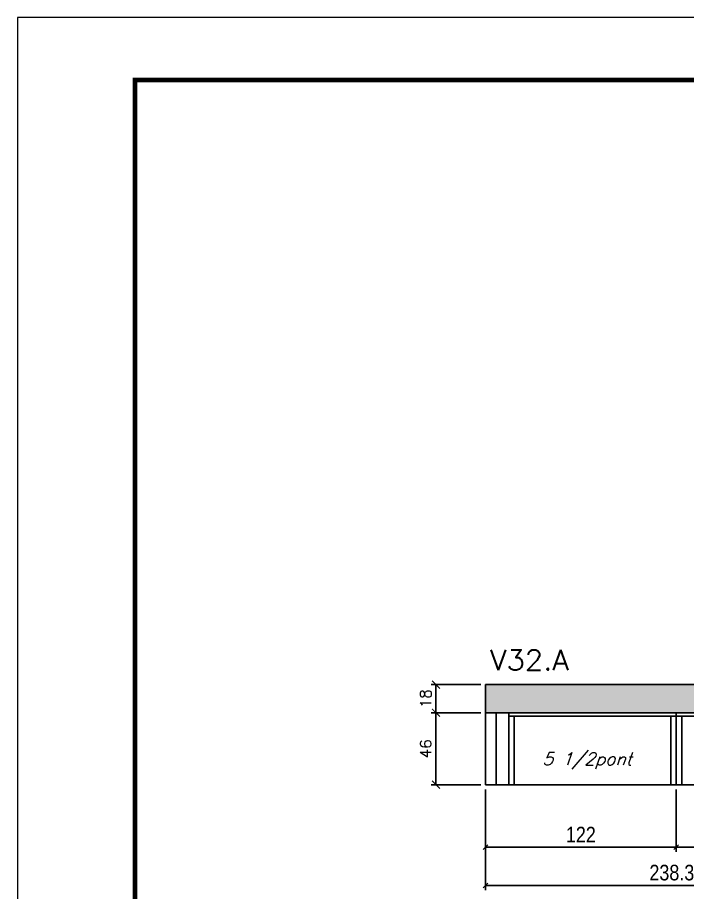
# Model space of a CAD drawing. Extents: x -10448 to -1189, y -11772 to 17235.
# Drawn here: x -8863 to -8435, y 5948 to 6507 of the extents above; entities that cross this region are included whole.
import ezdxf

# ---------------------------------------------------------------- set-up
doc = ezdxf.new("R2010")
doc.units = 0
doc.linetypes.add('DASHED', pattern=[0.75, 0.5, -0.25])
for name, color, linetype in [('COTA', 241, 'Continuous'), ('Painéis', 200, 'Continuous'), ('SARR_2.2x7', 40, 'Continuous'), ('SARR_3.5x7', 81, 'Continuous'), ('texto', 7, 'Continuous')]:
    doc.layers.add(name, color=color, linetype=linetype)
for name, color, linetype, lineweight in [('Folhas', 255, 'Continuous', 9), ('SARRAFO DE PRESSAO', 251, 'DASHED', 9), ('Texto Seção', 7, 'Continuous', 15)]:
    doc.layers.add(name, color=color, linetype=linetype, lineweight=lineweight)
doc.styles.add('COTA TECNICA', font='techl___.ttf', dxfattribs={"height": 10})
doc.styles.add('REGUA-120', font='ROMANS.shx', dxfattribs={"height": 15})
doc.styles.add('Romans', font='romans.shx')
doc.dimstyles.new('Cota Paínel', dxfattribs={"dimtxt": 7, "dimasz": 5, "dimexe": 3, "dimexo": 3, "dimgap": 3, "dimtad": 1, "dimdec": 1, "dimzin": 12, "dimdsep": 46, "dimtxsty": 'Romans', "dimblk": 'ARCHTICK', "dimcen": 0, "dimclrd": 4, "dimclre": 4, "dimclrt": 1, "dimadec": 1, "dimazin": 3, "dimtfac": 1, "dimtdec": 1, "dimtmove": 0, "dimatfit": 3, "dimldrblk": 'OBLIQUE', "dimfxl": 1, "dimtolj": 1, "dimtzin": 12, "dimarcsym": 0})
doc.dimstyles.new('PAINEL', dxfattribs={"dimtxt": 10, "dimasz": 3, "dimexe": 3, "dimexo": 3, "dimgap": 3, "dimtad": 1, "dimdec": 1, "dimzin": 12, "dimdsep": 46, "dimtxsty": 'COTA TECNICA', "dimblk1": 'OBLIQUE', "dimblk2": 'OBLIQUE', "dimsah": 1, "dimcen": 0.9, "dimclrd": 4, "dimclre": 4, "dimclrt": 240, "dimadec": 1, "dimazin": 3, "dimtfac": 1, "dimtdec": 1, "dimtmove": 0, "dimatfit": 3, "dimfxl": 1, "dimtolj": 1, "dimtzin": 12, "dimarcsym": 0})

# ---------------------------------------------------------------- blocks, each defined once
blk = doc.blocks.new('9999999999')
at = {"layer": 'Folhas'}
blk.add_lwpolyline([(98138.98, 34190.21), (99623.98, 34190.21), (99623.98, 35240.21), (98138.98, 35240.21)], close=True, dxfattribs=at)
at = {"layer": 'Folhas', "color": 30, "const_width": 3}
blk.add_lwpolyline([(98213.98, 34230.21), (99583.98, 34230.21), (99583.98, 35200.21), (98213.98, 35200.21)], close=True, dxfattribs=at)
blk = doc.blocks.new('_Oblique')
at = {"color": 0, "linetype": 'ByBlock', "lineweight": -2}
blk.add_line((-0.5, -0.5), (0.5, 0.5), dxfattribs=at)
blk = doc.blocks.new('*D1124')
at = {"layer": 'COTA', "color": 4, "linetype": 'ByBlock', "lineweight": -2, "transparency": 16777216}
for p, q in [((-8564.34, 6013.52), (-8564.34, 5973.57)), ((-8442.34, 6013.52), (-8442.34, 5973.57)), ((-8564.34, 5976.57), (-8442.34, 5976.57))]:
    blk.add_line(p, q, dxfattribs=at)
at = {"layer": 'Defpoints', "color": 0, "linetype": 'ByBlock', "transparency": 16777216}
for p in [(-8564.34, 6016.52), (-8442.34, 6016.52), (-8442.34, 5976.57)]:
    blk.add_point(p, dxfattribs=at)
at = {"layer": 'COTA', "color": 4, "linetype": 'ByBlock', "lineweight": -2, "transparency": 16777216, "xscale": 3, "yscale": 3, "zscale": 3, "rotation": 180}
blk.add_blockref('_Oblique', (-8564.34, 5976.57), dxfattribs=at)
at = {"layer": 'COTA', "color": 4, "linetype": 'ByBlock', "lineweight": -2, "transparency": 16777216, "xscale": 3, "yscale": 3, "zscale": 3}
blk.add_blockref('_Oblique', (-8442.34, 5976.57), dxfattribs=at)
at = {"layer": 'COTA', "color": 240, "linetype": 'ByBlock', "transparency": 16777216, "insert": (-8503.34, 5984.63), "char_height": 10, "attachment_point": 5, "style": 'COTA TECNICA'}
blk.add_mtext('\\A1;122', dxfattribs=at)
blk = doc.blocks.new('*D1125')
at = {"layer": 'COTA', "color": 4, "linetype": 'ByBlock', "lineweight": -2, "transparency": 16777216}
for p, q in [((-8442.34, 6013.52), (-8442.34, 5973.57)), ((-8326.04, 6013.52), (-8326.04, 5973.57)), ((-8442.34, 5976.57), (-8326.04, 5976.57))]:
    blk.add_line(p, q, dxfattribs=at)
at = {"layer": 'Defpoints', "color": 0, "linetype": 'ByBlock', "transparency": 16777216}
for p in [(-8442.34, 6016.52), (-8326.04, 6016.52), (-8326.04, 5976.57)]:
    blk.add_point(p, dxfattribs=at)
at = {"layer": 'COTA', "color": 4, "linetype": 'ByBlock', "lineweight": -2, "transparency": 16777216, "xscale": 3, "yscale": 3, "zscale": 3, "rotation": 180}
blk.add_blockref('_Oblique', (-8442.34, 5976.57), dxfattribs=at)
at = {"layer": 'COTA', "color": 4, "linetype": 'ByBlock', "lineweight": -2, "transparency": 16777216, "xscale": 3, "yscale": 3, "zscale": 3}
blk.add_blockref('_Oblique', (-8326.04, 5976.57), dxfattribs=at)
at = {"layer": 'COTA', "color": 240, "linetype": 'ByBlock', "transparency": 16777216, "insert": (-8384.19, 5984.79), "char_height": 10, "attachment_point": 5, "style": 'COTA TECNICA'}
blk.add_mtext('\\A1;116.3', dxfattribs=at)
blk = doc.blocks.new('*D1128')
at = {"layer": 'COTA', "color": 4, "linetype": 'ByBlock', "lineweight": -2, "transparency": 16777216}
for p, q in [((-8564.34, 6013.52), (-8564.34, 5949.02)), ((-8326.04, 6013.52), (-8326.04, 5949.02)), ((-8564.34, 5952.02), (-8326.04, 5952.02))]:
    blk.add_line(p, q, dxfattribs=at)
at = {"layer": 'Defpoints', "color": 0, "linetype": 'ByBlock', "transparency": 16777216}
for p in [(-8564.34, 6016.52), (-8326.04, 6016.52), (-8326.04, 5952.02)]:
    blk.add_point(p, dxfattribs=at)
at = {"layer": 'COTA', "color": 4, "linetype": 'ByBlock', "lineweight": -2, "transparency": 16777216, "xscale": 3, "yscale": 3, "zscale": 3, "rotation": 180}
blk.add_blockref('_Oblique', (-8564.34, 5952.02), dxfattribs=at)
at = {"layer": 'COTA', "color": 4, "linetype": 'ByBlock', "lineweight": -2, "transparency": 16777216, "xscale": 3, "yscale": 3, "zscale": 3}
blk.add_blockref('_Oblique', (-8326.04, 5952.02), dxfattribs=at)
at = {"layer": 'COTA', "color": 240, "linetype": 'ByBlock', "transparency": 16777216, "insert": (-8445.19, 5960.27), "char_height": 10, "attachment_point": 5, "style": 'COTA TECNICA'}
blk.add_mtext('\\A1;238.3', dxfattribs=at)
blk = doc.blocks.new('_ArchTick')
at = {"color": 0, "linetype": 'ByBlock', "const_width": 0.15}
blk.add_lwpolyline([(-0.5, -0.5), (0.5, 0.5)], dxfattribs=at)
blk = doc.blocks.new('*D1126')
at = {"layer": 'COTA', "color": 4, "lineweight": -2, "transparency": 16777216}
for p, q in [((-8567.34, 6062.52), (-8598.92, 6062.52)), ((-8595.92, 6016.52), (-8595.92, 6062.52)), ((-8567.34, 6016.52), (-8598.92, 6016.52))]:
    blk.add_line(p, q, dxfattribs=at)
at = {"layer": 'Defpoints', "color": 0, "transparency": 16777216}
for p in [(-8595.92, 6062.52), (-8564.34, 6062.52), (-8564.34, 6016.52)]:
    blk.add_point(p, dxfattribs=at)
at = {"layer": 'COTA', "color": 4, "lineweight": -2, "transparency": 16777216, "xscale": 5, "yscale": 5, "zscale": 5}
for p, rotation in [((-8595.92, 6062.52), 90), ((-8595.92, 6016.52), 270)]:
    blk.add_blockref('_ArchTick', p, dxfattribs=dict(at, rotation=rotation))
at = {"layer": 'COTA', "color": 1, "transparency": 16777216, "insert": (-8602.42, 6039.52), "char_height": 7, "attachment_point": 5, "rotation": 90, "style": 'Romans'}
blk.add_mtext('\\A1;46', dxfattribs=at)
blk = doc.blocks.new('*D1127')
at = {"layer": 'COTA', "color": 4, "lineweight": -2, "transparency": 16777216}
for p, q in [((-8567.34, 6080.52), (-8598.92, 6080.52)), ((-8595.92, 6062.52), (-8595.92, 6080.52)), ((-8567.34, 6062.52), (-8598.92, 6062.52))]:
    blk.add_line(p, q, dxfattribs=at)
at = {"layer": 'Defpoints', "color": 0, "transparency": 16777216}
for p in [(-8595.92, 6080.52), (-8564.34, 6080.52), (-8564.34, 6062.52)]:
    blk.add_point(p, dxfattribs=at)
at = {"layer": 'COTA', "color": 4, "lineweight": -2, "transparency": 16777216, "xscale": 5, "yscale": 5, "zscale": 5}
for p, rotation in [((-8595.92, 6080.52), 90), ((-8595.92, 6062.52), 270)]:
    blk.add_blockref('_ArchTick', p, dxfattribs=dict(at, rotation=rotation))
at = {"layer": 'COTA', "color": 1, "transparency": 16777216, "insert": (-8602.42, 6071.52), "char_height": 7, "attachment_point": 5, "rotation": 90, "style": 'Romans'}
blk.add_mtext('\\A1;18', dxfattribs=at)

msp = doc.modelspace()

# ---------------------------------------------------------------- hatches: boundary and pattern name
at = {"layer": 'COTA', "linetype": 'ByBlock'}
h = msp.add_hatch(dxfattribs=at)
h.set_pattern_fill('AR-CONC', color=256, scale=0.03)
h.set_pattern_definition([(50, (91.3537, 0), (5.46554, -0.4781726), [0.5715, -6.2865]), (355, (91.3537, 0), (-1.0573026, 5.7317054), [0.4572, -5.0292175]), (100.451445, (91.809, -0.04), (4.4082374, 5.2535326), [0.4857003, -5.3427073]), (46.1842, (91.354, 1.524), (8.1323712, -1.26127), [0.85725, -9.42975]), (96.63556, (92.031, 1.419), (7.122124, 7.422784), [0.728551, -8.014068]), (351.18415, (91.354, 1.524), (7.122124, 7.422784), [0.685799, -7.543792]), (21, (92.1157, 1.143), (4.5484317, -3.067956), [0.5715, -6.2865]), (326, (92.1157, 1.143), (1.8540609, 5.525639), [0.4572, -5.0292]), (71.451445, (92.4947, 0.8873), (6.4024926, 2.457683), [0.4857003, -5.342698]), (37.5, (91.3537, 0), (0.0926581, 2.53665117), [0, -4.96824, 0, -5.1054, 0, -5.04825]), (7.5, (91.3537, 0), (2.0045899, 3.00541724), [0, -2.91084, 0, -4.85394, 0, -1.92405]), (327.5, (89.6544, 0), (4.06771786, -0.17186232), [0, -1.905, 0, -5.9436, 0, -7.8867]), (317.5, (88.8924, 0), (4.4438754, 0.7627947), [0, -2.4765, 0, -3.94716, 0, -5.6007])])
h.paths.add_polyline_path([(-8564.34, 6080.52), (-8564.34, 6062.52), (-8326.04, 6062.52), (-8326.04, 6016.52), (-8270.32, 6016.52), (-8270.32, 6054.52), (-7734.02, 6054.52), (-7734.02, 6070.52), (-8270.32, 6070.52), (-8270.32, 6080.52)])

# ---------------------------------------------------------------- linework, layer by layer
for p, q in [((-8564.34, 6080.52), (-8270.32, 6080.52)), ((-8564.34, 6062.52), (-8564.34, 6080.52))]:
    msp.add_line(p, q, dxfattribs=at)
at = {"layer": 'Painéis', "linetype": 'ByBlock'}
for p, q in [((-8564.34, 6062.52), (-8326.04, 6062.52)), ((-8564.34, 6016.52), (-8564.34, 6062.52)), ((-8442.34, 6016.52), (-8442.34, 6062.52)), ((-8564.34, 6016.52), (-8326.04, 6016.52))]:
    msp.add_line(p, q, dxfattribs=at)
at = {"layer": 'SARR_2.2x7', "linetype": 'Continuous'}
for p, q in [((-8557.34, 6016.52), (-8557.34, 6062.52)), ((-8549.34, 6060.32), (-8442.34, 6060.32)), ((-8442.34, 6060.32), (-8341.04, 6060.32))]:
    msp.add_line(p, q, dxfattribs=at)
at = {"layer": 'SARR_3.5x7'}
for p, q in [((-8549.34, 6062.52), (-8549.34, 6016.52)), ((-8545.84, 6060.32), (-8545.84, 6016.52)), ((-8445.84, 6060.32), (-8445.84, 6016.52)), ((-8442.34, 6060.32), (-8442.34, 6016.52)), ((-8438.84, 6060.32), (-8438.84, 6016.52)), ((-8549.34, 6016.52), (-8545.84, 6016.52)), ((-8445.84, 6016.52), (-8442.34, 6016.52)), ((-8442.34, 6016.52), (-8438.84, 6016.52))]:
    msp.add_line(p, q, dxfattribs=at)

# ---------------------------------------------------------------- block references
at = {"layer": 'SARRAFO DE PRESSAO', "color": 6, "linetype": 'ByBlock'}
msp.add_blockref('9999999999', (-107002.26, -28733.15), dxfattribs=at)

# ---------------------------------------------------------------- texts
at = {"layer": 'texto', "color": 2, "insert": (-8499.34, 6031.74), "char_height": 8, "attachment_point": 5, "style": 'Romans'}
msp.add_mtext('{\\Q19;\\C256;5 1/2pont}', dxfattribs=at)
at = {"layer": 'Texto Seção', "style": 'REGUA-120', "width": 1.05}
msp.add_text('V32.A', height=13, dxfattribs=at).set_placement((-8561.34, 6089.71))

# ---------------------------------------------------------------- dimensions: what is measured, and where the dimension line sits
at = {"layer": 'COTA'}
for base, p1, p2, picture, middle in [((-8595.92, 6080.52), (-8564.34, 6062.52), (-8564.34, 6080.52), '*D1127', (-8602.42, 6071.52)), ((-8595.92, 6062.52), (-8564.34, 6016.52), (-8564.34, 6062.52), '*D1126', (-8602.42, 6039.52))]:
    dim = msp.add_linear_dim(base=base, p1=p1, p2=p2, angle=90, dimstyle='Cota Paínel', dxfattribs=at)
    dim.commit()
    dim.dimension.update_dxf_attribs({"geometry": picture, "text_midpoint": middle})
at = {"layer": 'COTA', "linetype": 'ByBlock'}
for base, p2, picture, middle in [((-8442.34, 5976.57), (-8442.34, 6016.52), '*D1124', (-8503.34, 5984.63)), ((-8326.04, 5952.02), (-8326.04, 6016.52), '*D1128', (-8445.19, 5960.27))]:
    dim = msp.add_linear_dim(base=base, p1=(-8564.34, 6016.52), p2=p2, dimstyle='PAINEL', dxfattribs=at)
    dim.commit()
    dim.dimension.update_dxf_attribs({"geometry": picture, "text_midpoint": middle})
dim = msp.add_linear_dim(base=(-8326.04, 5976.57), p1=(-8442.34, 6016.52), p2=(-8326.04, 6016.52), dimstyle='PAINEL', override={"dimtmove": 1}, dxfattribs=at)
dim.commit()
dim.dimension.update_dxf_attribs({"geometry": '*D1125', "text_midpoint": (-8384.19, 5984.79)})

doc.saveas('drawing.dxf')
